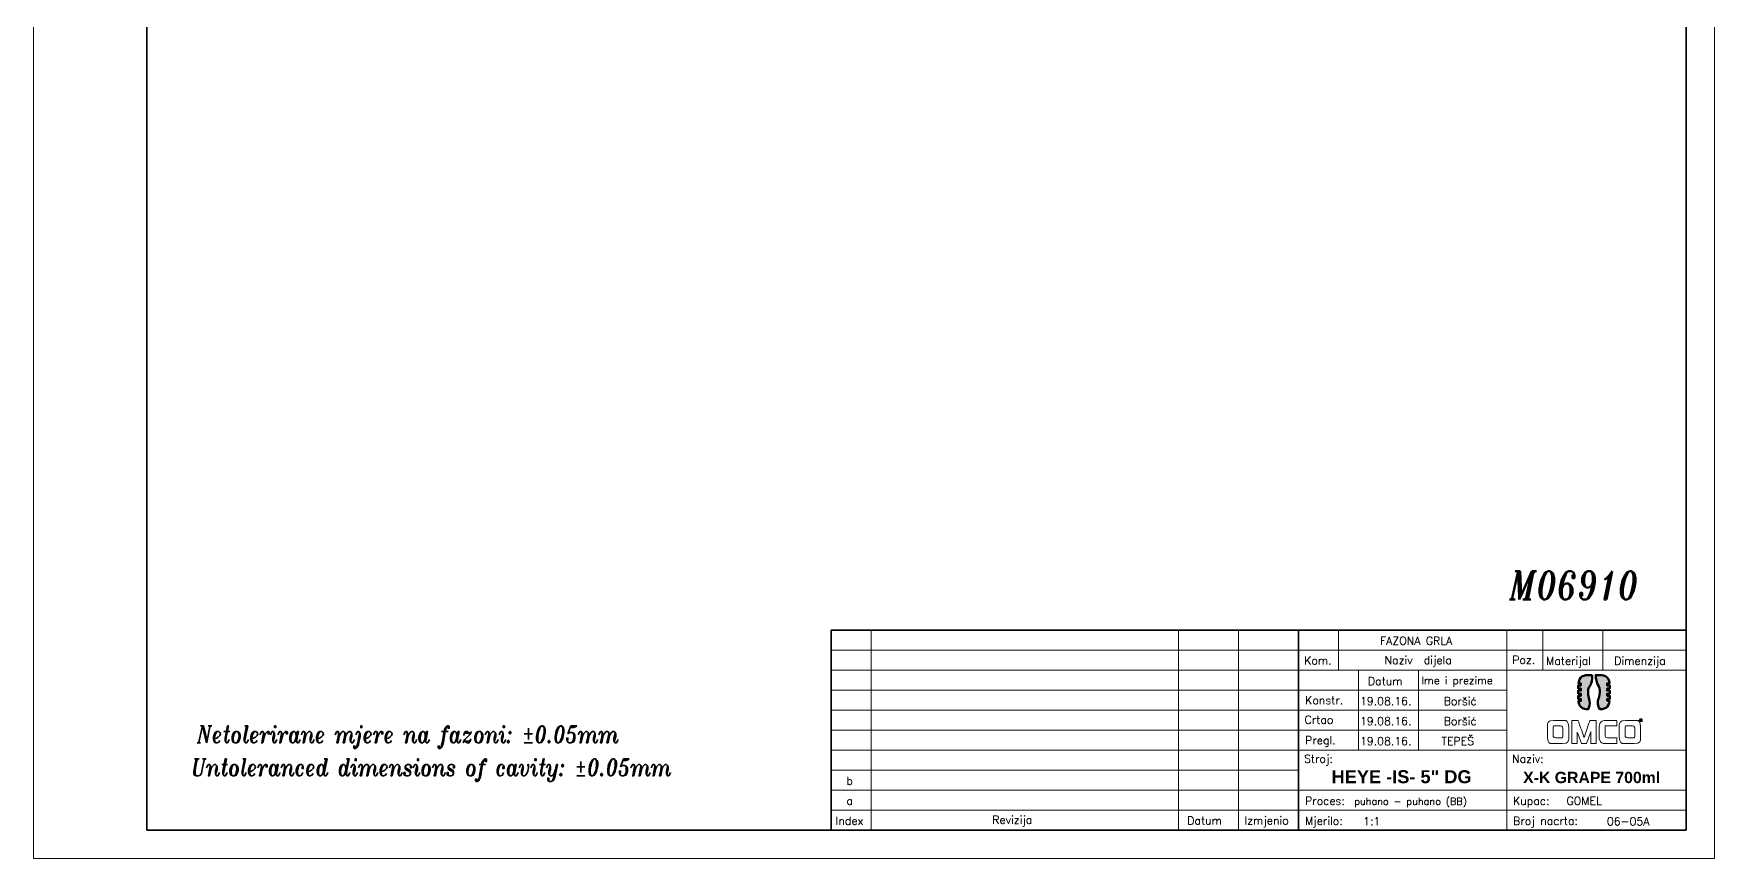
# Model space of a CAD drawing. Extents: x 678 to 1070, y 7 to 427.
# Drawn here: x 677.7 to 974.7, y 6.8 to 152.6 of the extents above; entities that cross this region are included whole.
import ezdxf

# ---------------------------------------------------------------- set-up
doc = ezdxf.new("R2010")
doc.units = 0
doc.header["$LTSCALE"] = 0.2
doc.layers.get('0').update_dxf_attribs({"linetype": 'CONTINUOUS', "lineweight": 15})
for name, color, linetype, lineweight in [('3', 3, 'CONTINUOUS', 35), ('4', 5, 'CONTINUOUS', 50), ('ENGLISH', 252, 'CONTINUOUS', 18)]:
    doc.layers.add(name, color=color, linetype=linetype, lineweight=lineweight)
doc.styles.add('ITALICT', font='ITALICT.shx', dxfattribs={"width": 0.8, "height": 2.5})
doc.styles.add('ROMANS', font='romans.shx')

msp = doc.modelspace()

# ---------------------------------------------------------------- hatches: boundary and pattern name
at = {"layer": '4'}
h = msp.add_hatch(color=142, dxfattribs=at)
edge = h.paths.add_edge_path()
edge.add_spline(control_points=[(950.6896, 34.5883), (950.6896, 34.5883), (950.6896, 34.5883), (950.6896, 34.5883), (950.6896, 34.5883), (950.8471, 33.1958), (952.0772, 33.1241), (952.259, 33.1241), (952.259, 33.1241), (952.259, 33.1241), (952.3954, 33.1242), (952.3954, 33.1242), (952.3954, 33.1242), (953.0414, 34.0529), (952.3907, 35.4066), (952.3907, 36.3744), (952.3907, 36.3744), (952.3907, 37.1343), (953.0599, 37.3377), (953.1332, 39.1614), (953.1332, 39.1614), (952.3612, 39.1614), (952.3612, 39.1614), (952.3612, 39.1614), (951.0581, 39.1614), (950.761, 38.1562), (950.6931, 37.6972)], knot_values=[0.8095238, 0.8095238, 0.8095238, 0.8095238, 0.80952381, 0.80952381, 0.80952381, 0.80952381, 0.85714286, 0.85714286, 0.85714286, 0.85714286, 0.9047619, 0.9047619, 0.9047619, 0.90476191, 0.95238095, 0.95238095, 0.95238095, 0.95238095, 1, 1, 1, 1.04761905, 1.04761905, 1.04761905, 1.04761905, 1.0952381, 1.0952381, 1.0952381, 1.0952381], degree=3, periodic=0)
edge.add_spline(control_points=[(950.6931, 37.6972), (950.6931, 37.6972), (951.135, 37.6972), (951.135, 37.6972)], knot_values=[0.0952381, 0.0952381, 0.0952381, 0.0952381, 0.14285713, 0.14285713, 0.14285713, 0.14285713], degree=3, periodic=0)
edge.add_spline(control_points=[(951.135, 37.6972), (951.135, 37.6972), (951.135, 37.6972), (951.135, 37.6972), (951.135, 37.6972), (951.135, 37.6972), (951.135, 37.3275), (951.135, 37.3275)], knot_values=[0.14285713, 0.14285713, 0.14285713, 0.14285713, 0.14285714, 0.14285714, 0.14285714, 0.14285714, 0.19047619, 0.19047619, 0.19047619, 0.19047619], degree=3, periodic=0)
edge.add_spline(control_points=[(951.135, 37.3275), (951.135, 37.3275), (951.135, 37.3275), (951.135, 37.3275), (951.135, 37.3275), (951.135, 37.3275), (950.6728, 37.3275), (950.6728, 37.3275)], knot_values=[0.19047619, 0.19047619, 0.19047619, 0.19047619, 0.19047619, 0.19047619, 0.19047619, 0.19047619, 0.23809523, 0.23809523, 0.23809523, 0.23809523], degree=3, periodic=0)
edge.add_spline(control_points=[(950.6728, 37.3275), (950.6728, 37.3275), (950.6728, 37.3275), (950.6728, 37.3275), (950.6728, 37.3275), (950.6728, 37.3275), (950.6728, 36.7842), (950.6728, 36.7842)], knot_values=[0.23809523, 0.23809523, 0.23809523, 0.23809523, 0.23809524, 0.23809524, 0.23809524, 0.23809524, 0.28571428, 0.28571428, 0.28571428, 0.28571428], degree=3, periodic=0)
edge.add_spline(control_points=[(950.6728, 36.7842), (950.6728, 36.7842), (950.6728, 36.7842), (950.6728, 36.7842), (950.6728, 36.7842), (950.6728, 36.7842), (951.135, 36.7842), (951.135, 36.7842)], knot_values=[0.28571428, 0.28571428, 0.28571428, 0.28571428, 0.28571429, 0.28571429, 0.28571429, 0.28571429, 0.33333332, 0.33333332, 0.33333332, 0.33333332], degree=3, periodic=0)
edge.add_spline(control_points=[(951.135, 36.7842), (951.135, 36.7842), (951.135, 36.7842), (951.135, 36.7842), (951.135, 36.7842), (951.135, 36.7842), (951.135, 36.4144), (951.135, 36.4144)], knot_values=[0.33333332, 0.33333332, 0.33333332, 0.33333332, 0.33333333, 0.33333333, 0.33333333, 0.33333333, 0.38095238, 0.38095238, 0.38095238, 0.38095238], degree=3, periodic=0)
edge.add_spline(control_points=[(951.135, 36.4144), (951.135, 36.4144), (951.135, 36.4144), (951.135, 36.4144), (951.135, 36.4144), (951.135, 36.4144), (950.6728, 36.4144), (950.6728, 36.4144)], knot_values=[0.38095238, 0.38095238, 0.38095238, 0.38095238, 0.38095238, 0.38095238, 0.38095238, 0.38095238, 0.42857142, 0.42857142, 0.42857142, 0.42857142], degree=3, periodic=0)
edge.add_spline(control_points=[(950.6728, 36.4144), (950.6728, 36.4144), (950.6728, 36.4144), (950.6728, 36.4144), (950.6728, 36.4144), (950.6728, 36.4144), (950.6728, 35.8711), (950.6728, 35.8711)], knot_values=[0.42857142, 0.42857142, 0.42857142, 0.42857142, 0.42857143, 0.42857143, 0.42857143, 0.42857143, 0.47619047, 0.47619047, 0.47619047, 0.47619047], degree=3, periodic=0)
edge.add_spline(control_points=[(950.6728, 35.8711), (950.6728, 35.8711), (950.6728, 35.8711), (950.6728, 35.8711), (950.6728, 35.8711), (950.6728, 35.8711), (951.135, 35.8711), (951.135, 35.8711)], knot_values=[0.47619047, 0.47619047, 0.47619047, 0.47619047, 0.47619048, 0.47619048, 0.47619048, 0.47619048, 0.52380952, 0.52380952, 0.52380952, 0.52380952], degree=3, periodic=0)
edge.add_spline(control_points=[(951.135, 35.8711), (951.135, 35.8711), (951.135, 35.8711), (951.135, 35.8711), (951.135, 35.8711), (951.135, 35.8711), (951.135, 35.5014), (951.135, 35.5014)], knot_values=[0.52380952, 0.52380952, 0.52380952, 0.52380952, 0.52380952, 0.52380952, 0.52380952, 0.52380952, 0.57142856, 0.57142856, 0.57142856, 0.57142856], degree=3, periodic=0)
edge.add_spline(control_points=[(951.135, 35.5014), (951.135, 35.5014), (951.135, 35.5014), (951.135, 35.5014), (951.135, 35.5014), (951.135, 35.5014), (950.6728, 35.5014), (950.6728, 35.5014)], knot_values=[0.57142856, 0.57142856, 0.57142856, 0.57142856, 0.57142857, 0.57142857, 0.57142857, 0.57142857, 0.61904761, 0.61904761, 0.61904761, 0.61904761], degree=3, periodic=0)
edge.add_spline(control_points=[(950.6728, 35.5014), (950.6728, 35.5014), (950.6728, 35.5014), (950.6728, 35.5014), (950.6728, 35.5014), (950.6728, 35.5014), (950.6728, 34.958), (950.6728, 34.958)], knot_values=[0.61904761, 0.61904761, 0.61904761, 0.61904761, 0.61904762, 0.61904762, 0.61904762, 0.61904762, 0.66666666, 0.66666666, 0.66666666, 0.66666666], degree=3, periodic=0)
edge.add_spline(control_points=[(950.6728, 34.958), (950.6728, 34.958), (950.6728, 34.958), (950.6728, 34.958), (950.6728, 34.958), (950.6728, 34.958), (951.135, 34.958), (951.135, 34.958)], knot_values=[0.66666666, 0.66666666, 0.66666666, 0.66666666, 0.66666667, 0.66666667, 0.66666667, 0.66666667, 0.7142857, 0.7142857, 0.7142857, 0.7142857], degree=3, periodic=0)
edge.add_spline(control_points=[(951.135, 34.958), (951.135, 34.958), (951.135, 34.958), (951.135, 34.958), (951.135, 34.958), (951.135, 34.958), (951.135, 34.5883), (951.135, 34.5883)], knot_values=[0.7142857, 0.7142857, 0.7142857, 0.7142857, 0.71428571, 0.71428571, 0.71428571, 0.71428572, 0.76190476, 0.76190476, 0.76190476, 0.76190476], degree=3, periodic=0)
edge.add_spline(control_points=[(951.135, 34.5883), (951.135, 34.5883), (951.135, 34.5883), (951.135, 34.5883), (951.135, 34.5883), (951.135, 34.5883), (950.6896, 34.5883), (950.6896, 34.5883)], knot_values=[0.76190476, 0.76190476, 0.76190476, 0.76190476, 0.76190476, 0.76190476, 0.76190476, 0.76190476, 0.8095238, 0.8095238, 0.8095238, 0.8095238], degree=3, periodic=0)
h = msp.add_hatch(color=253, dxfattribs=at)
edge = h.paths.add_edge_path()
edge.add_spline(control_points=[(955.7571, 35.8711), (955.7571, 35.8711), (955.7571, 35.8711), (955.7571, 35.8711), (955.7571, 35.8711), (955.7571, 35.8711), (956.2192, 35.8711), (956.2192, 35.8711)], knot_values=[0.23809523, 0.23809523, 0.23809523, 0.23809523, 0.23809524, 0.23809524, 0.23809524, 0.23809524, 0.28571428, 0.28571428, 0.28571428, 0.28571428], degree=3, periodic=0)
edge.add_spline(control_points=[(956.2192, 35.8711), (956.2192, 35.8711), (956.2192, 35.8711), (956.2192, 35.8711), (956.2192, 35.8711), (956.2192, 35.8711), (956.2192, 36.4144), (956.2192, 36.4144)], knot_values=[0.28571428, 0.28571428, 0.28571428, 0.28571428, 0.28571429, 0.28571429, 0.28571429, 0.28571429, 0.33333333, 0.33333333, 0.33333333, 0.33333333], degree=3, periodic=0)
edge.add_spline(control_points=[(956.2192, 36.4144), (956.2192, 36.4144), (956.2192, 36.4144), (956.2192, 36.4144), (956.2192, 36.4144), (956.2192, 36.4144), (955.7571, 36.4144), (955.7571, 36.4144)], knot_values=[0.33333333, 0.33333333, 0.33333333, 0.33333333, 0.33333333, 0.33333333, 0.33333333, 0.33333333, 0.38095237, 0.38095237, 0.38095237, 0.38095237], degree=3, periodic=0)
edge.add_spline(control_points=[(955.7571, 36.4144), (955.7571, 36.4144), (955.7571, 36.4144), (955.7571, 36.4144), (955.7571, 36.4144), (955.7571, 36.4144), (955.7571, 36.7842), (955.7571, 36.7842)], knot_values=[0.38095237, 0.38095237, 0.38095237, 0.38095237, 0.38095238, 0.38095238, 0.38095238, 0.38095238, 0.42857143, 0.42857143, 0.42857143, 0.42857143], degree=3, periodic=0)
edge.add_spline(control_points=[(955.7571, 36.7842), (955.7571, 36.7842), (955.7571, 36.7842), (955.7571, 36.7842), (955.7571, 36.7842), (955.7571, 36.7842), (956.2192, 36.7842), (956.2192, 36.7842)], knot_values=[0.42857143, 0.42857143, 0.42857143, 0.42857143, 0.42857143, 0.42857143, 0.42857143, 0.42857143, 0.47619047, 0.47619047, 0.47619047, 0.47619047], degree=3, periodic=0)
edge.add_spline(control_points=[(956.2192, 36.7842), (956.2192, 36.7842), (956.2192, 36.7842), (956.2192, 36.7842), (956.2192, 36.7842), (956.2192, 36.7842), (956.2192, 37.3275), (956.2192, 37.3275)], knot_values=[0.47619047, 0.47619047, 0.47619047, 0.47619047, 0.47619048, 0.47619048, 0.47619048, 0.47619048, 0.52380952, 0.52380952, 0.52380952, 0.52380952], degree=3, periodic=0)
edge.add_spline(control_points=[(956.2192, 37.3275), (956.2192, 37.3275), (956.2192, 37.3275), (956.2192, 37.3275), (956.2192, 37.3275), (956.2192, 37.3275), (955.7571, 37.3275), (955.7571, 37.3275)], knot_values=[0.52380952, 0.52380952, 0.52380952, 0.52380952, 0.52380952, 0.52380952, 0.52380952, 0.52380952, 0.57142857, 0.57142857, 0.57142857, 0.57142857], degree=3, periodic=0)
edge.add_spline(control_points=[(955.7571, 37.3275), (955.7571, 37.3275), (955.7571, 37.3275), (955.7571, 37.3275), (955.7571, 37.3275), (955.7571, 37.3275), (955.7571, 37.6972), (955.7571, 37.6972)], knot_values=[0.57142857, 0.57142857, 0.57142857, 0.57142857, 0.57142857, 0.57142857, 0.57142857, 0.57142857, 0.61904762, 0.61904762, 0.61904762, 0.61904762], degree=3, periodic=0)
edge.add_spline(control_points=[(955.7571, 37.6972), (955.7571, 37.6972), (955.7571, 37.6972), (955.7571, 37.6972), (955.7571, 37.6972), (955.7571, 37.6972), (956.201, 37.6972), (956.201, 37.6972)], knot_values=[0.61904762, 0.61904762, 0.61904762, 0.61904762, 0.61904762, 0.61904762, 0.61904762, 0.61904762, 0.66666666, 0.66666666, 0.66666666, 0.66666666], degree=3, periodic=0)
edge.add_spline(control_points=[(956.201, 37.6972), (956.201, 37.6972), (956.201, 37.6972), (956.201, 37.6972), (956.201, 37.6972), (956.0385, 39.0805), (954.8145, 39.1614), (954.6331, 39.1614), (954.6331, 39.1614), (954.6331, 39.1614), (953.7586, 39.1614), (953.7586, 39.1614)], knot_values=[0.66666666, 0.66666666, 0.66666666, 0.66666666, 0.66666667, 0.66666667, 0.66666667, 0.66666667, 0.71428571, 0.71428571, 0.71428571, 0.71428572, 0.76190476, 0.76190476, 0.76190476, 0.76190476], degree=3, periodic=0)
edge.add_spline(control_points=[(953.7586, 39.1614), (953.7586, 39.1614), (953.7586, 39.1614), (953.7586, 39.1614), (953.7586, 39.1614), (953.832, 37.3377), (954.5015, 37.1343), (954.5015, 36.3744), (954.5015, 36.3744), (954.5015, 35.4066), (953.8507, 34.0529), (954.4967, 33.1241), (954.4967, 33.1241), (954.4967, 33.1241), (954.541, 33.1242), (954.541, 33.1242), (954.541, 33.1242), (955.8441, 33.1242), (956.1351, 34.1293), (956.2002, 34.5883)], knot_values=[0.76190476, 0.76190476, 0.76190476, 0.76190476, 0.76190476, 0.76190476, 0.76190476, 0.76190476, 0.80952381, 0.80952381, 0.80952381, 0.80952381, 0.85714286, 0.85714286, 0.85714286, 0.85714286, 0.9047619, 0.9047619, 0.9047619, 0.90476191, 0.95238095, 0.95238095, 0.95238095, 0.95238095], degree=3, periodic=0)
edge.add_spline(control_points=[(956.2002, 34.5883), (956.2002, 34.5883), (955.7571, 34.5883), (955.7571, 34.5883), (955.7571, 34.5883), (955.7571, 34.958), (955.7571, 34.958)], knot_values=[0.95238095, 0.95238095, 0.95238095, 0.95238095, 1, 1, 1, 1.04761904, 1.04761904, 1.04761904, 1.04761904], degree=3, periodic=0)
edge.add_spline(control_points=[(955.7571, 34.958), (955.7571, 34.958), (955.7571, 34.958), (955.7571, 34.958), (955.7571, 34.958), (955.7571, 34.958), (956.2192, 34.958), (956.2192, 34.958)], knot_values=[0.04761904, 0.04761904, 0.04761904, 0.04761904, 0.04761905, 0.04761905, 0.04761905, 0.04761905, 0.09523809, 0.09523809, 0.09523809, 0.09523809], degree=3, periodic=0)
edge.add_spline(control_points=[(956.2192, 34.958), (956.2192, 34.958), (956.2192, 34.958), (956.2192, 34.958), (956.2192, 34.958), (956.2192, 34.958), (956.2192, 35.5014), (956.2192, 35.5014)], knot_values=[0.09523809, 0.09523809, 0.09523809, 0.09523809, 0.0952381, 0.0952381, 0.0952381, 0.0952381, 0.14285714, 0.14285714, 0.14285714, 0.14285714], degree=3, periodic=0)
edge.add_spline(control_points=[(956.2192, 35.5014), (956.2192, 35.5014), (956.2192, 35.5014), (956.2192, 35.5014), (956.2192, 35.5014), (956.2192, 35.5014), (955.7571, 35.5014), (955.7571, 35.5014)], knot_values=[0.14285714, 0.14285714, 0.14285714, 0.14285714, 0.14285714, 0.14285714, 0.14285714, 0.14285714, 0.19047618, 0.19047618, 0.19047618, 0.19047618], degree=3, periodic=0)
edge.add_spline(control_points=[(955.7571, 35.5014), (955.7571, 35.5014), (955.7571, 35.5014), (955.7571, 35.5014), (955.7571, 35.5014), (955.7571, 35.5014), (955.7571, 35.8711), (955.7571, 35.8711)], knot_values=[0.19047618, 0.19047618, 0.19047618, 0.19047618, 0.19047619, 0.19047619, 0.19047619, 0.19047619, 0.23809523, 0.23809523, 0.23809523, 0.23809523], degree=3, periodic=0)

# ---------------------------------------------------------------- linework, layer by layer
at = {"linetype": 'ByBlock'}
for p, q in [((677.7194, 6.7578), (677.7194, 426.7578)), ((974.7194, 6.7578), (974.7194, 426.7578)), ((677.7194, 6.7578), (974.7194, 6.7578))]:
    msp.add_line(p, q, dxfattribs=at)
for p, q in [((825.7151, 47.1078), (825.7151, 11.7578)), ((880.0422, 47.1078), (880.0422, 11.7578)), ((890.6472, 47.1078), (890.6472, 11.7578)), ((908.3222, 47.1078), (908.3222, 40.0378)), ((938.0162, 47.1078), (938.0162, 11.7578)), ((944.3792, 47.1078), (944.3792, 40.0378)), ((954.9842, 47.1078), (954.9842, 40.0378)), ((818.6451, 43.5728), (969.7194, 43.5728)), ((969.7194, 40.0378), (818.6451, 40.0378)), ((911.8572, 40.0378), (911.8572, 25.8978)), ((922.4622, 40.0378), (922.4622, 25.8978)), ((818.6451, 36.5028), (938.0162, 36.5028)), ((818.6451, 32.9678), (938.0162, 32.9678)), ((818.6451, 29.4328), (938.0162, 29.4328)), ((818.6451, 25.8978), (969.7194, 25.8978)), ((901.2522, 22.3628), (818.6451, 22.3628)), ((818.6451, 18.8278), (969.7194, 18.8278)), ((818.6451, 15.2928), (969.7194, 15.2928))]:
    msp.add_line(p, q)
for points, knots in [([(947.8373, 27.0438), (947.8373, 27.0438), (946.2835, 27.0438), (946.2835, 27.0438), (946.2835, 27.0438), (946.1512, 27.0438), (945.2036, 27.0994), (945.2036, 28.2491), (945.2036, 28.2491), (945.2036, 28.2491), (945.2036, 30.0049), (945.2036, 30.0049), (945.2036, 30.0049), (945.2036, 30.0049), (945.2036, 31.1545), (946.3531, 31.1545), (946.3531, 31.1545), (946.3531, 31.1545), (947.8999, 31.1545), (947.8999, 31.1545), (947.8999, 31.1545), (948.0323, 31.1545), (948.9799, 31.0918), (948.9799, 29.9421), (948.9799, 29.9421), (948.9799, 29.9421), (948.9799, 28.1934), (948.9799, 28.1934), (948.9799, 28.1934), (948.9799, 28.1934), (948.9869, 27.0438), (947.8373, 27.0438)], [0, 0, 0, 0, 0.125, 0.125, 0.125, 0.1875, 0.25, 0.25, 0.25, 0.3125, 0.375, 0.375, 0.375, 0.4375, 0.5, 0.5, 0.5, 0.5625, 0.625, 0.625, 0.625, 0.6875, 0.75, 0.75, 0.75, 0.8125, 0.875, 0.875, 0.875, 0.9375, 1, 1, 1, 1]), ([(947.9348, 29.7053), (947.9348, 29.7053), (947.9348, 30.179), (947.5307, 30.179), (947.5307, 30.179), (947.5307, 30.179), (946.3811, 30.179), (946.3811, 30.179), (946.3811, 30.179), (946.3811, 30.179), (946.2487, 30.172), (946.2487, 30.0397), (946.2487, 30.0397), (946.2487, 30.0397), (946.2487, 28.5557), (946.2487, 28.5557), (946.2487, 28.5557), (946.2487, 28.5557), (946.2487, 28.0887), (946.6528, 28.0887), (946.6528, 28.0887), (946.6528, 28.0887), (947.8024, 28.0887), (947.8024, 28.0887), (947.8024, 28.0887), (947.8024, 28.0887), (947.9348, 28.0887), (947.9348, 28.2212), (947.9348, 28.2212), (947.9348, 28.2212), (947.9348, 29.7053), (947.9348, 29.7053)], [0, 0, 0, 0, 0.125, 0.125, 0.125, 0.1875, 0.25, 0.25, 0.25, 0.3125, 0.375, 0.375, 0.375, 0.4375, 0.5, 0.5, 0.5, 0.5625, 0.625, 0.625, 0.625, 0.6875, 0.75, 0.75, 0.75, 0.8125, 0.875, 0.875, 0.875, 0.9375, 1, 1, 1, 1]), ([(952.8955, 27.0438), (952.8955, 27.0438), (952.8955, 29.1967), (952.8955, 29.1967), (952.8955, 29.1967), (952.8955, 29.1967), (952.1431, 27.0438), (952.1431, 27.0438), (952.1431, 27.0438), (952.1431, 27.0438), (951.2373, 27.0438), (951.2373, 27.0438), (951.2373, 27.0438), (951.2373, 27.0438), (950.471, 29.0992), (950.471, 29.0992), (950.471, 29.0992), (950.471, 29.0992), (950.471, 27.0438), (950.471, 27.0438), (950.471, 27.0438), (950.471, 27.0438), (949.5024, 27.0438), (949.5024, 27.0438), (949.5024, 27.0438), (949.5024, 27.0438), (949.5024, 31.1545), (949.5024, 31.1545), (949.5024, 31.1545), (949.5024, 31.1545), (950.6241, 31.1545), (950.6241, 31.1545), (950.6241, 31.1545), (950.6241, 31.1545), (951.704, 28.1236), (951.704, 28.1236), (951.704, 28.1236), (951.704, 28.1236), (952.7353, 31.1545), (952.7353, 31.1545), (952.7353, 31.1545), (952.7353, 31.1545), (953.8363, 31.1545), (953.8363, 31.1545), (953.8363, 31.1545), (953.8363, 31.1545), (953.8363, 27.0438), (953.8363, 27.0438), (953.8363, 27.0438), (953.8363, 27.0438), (952.8955, 27.0438), (952.8955, 27.0438)], [0, 0, 0, 0, 0.07692308, 0.07692308, 0.07692308, 0.11538462, 0.15384615, 0.15384615, 0.15384615, 0.19230769, 0.23076923, 0.23076923, 0.23076923, 0.26923077, 0.30769231, 0.30769231, 0.30769231, 0.34615385, 0.38461538, 0.38461538, 0.38461538, 0.42307692, 0.46153846, 0.46153846, 0.46153846, 0.5, 0.53846154, 0.53846154, 0.53846154, 0.57692308, 0.61538462, 0.61538462, 0.61538462, 0.65384615, 0.69230769, 0.69230769, 0.69230769, 0.73076923, 0.76923077, 0.76923077, 0.76923077, 0.80769231, 0.84615385, 0.84615385, 0.84615385, 0.88461538, 0.92307692, 0.92307692, 0.92307692, 0.96153846, 1, 1, 1, 1]), ([(957.4594, 28.0887), (957.4594, 28.0887), (955.8079, 28.0887), (955.8079, 28.0887), (955.8079, 28.0887), (955.4037, 28.0887), (955.4037, 28.5557), (955.4037, 28.5557), (955.4037, 28.5557), (955.4037, 28.5557), (955.4037, 30.0397), (955.4037, 30.0397), (955.4037, 30.0397), (955.4037, 30.172), (955.5362, 30.179), (955.5362, 30.179), (955.5362, 30.179), (955.5362, 30.179), (957.4594, 30.179), (957.4594, 30.179), (957.4594, 30.179), (957.4594, 30.179), (957.4594, 31.1545), (957.4594, 31.1545), (957.4594, 31.1545), (957.4594, 31.1545), (955.5084, 31.1545), (955.5084, 31.1545), (955.5084, 31.1545), (954.3588, 31.1545), (954.3588, 30.0049), (954.3588, 30.0049), (954.3588, 30.0049), (954.3588, 30.0049), (954.3588, 28.2491), (954.3588, 28.2491), (954.3588, 28.2491), (954.3588, 27.0994), (955.3063, 27.0438), (955.4386, 27.0438), (955.4386, 27.0438), (955.4386, 27.0438), (957.4594, 27.0438), (957.4594, 27.0438), (957.4594, 27.0438), (957.4594, 27.0438), (957.4594, 28.0887), (957.4594, 28.0887)], [0, 0, 0, 0, 0.08333333, 0.08333333, 0.08333333, 0.125, 0.16666667, 0.16666667, 0.16666667, 0.20833333, 0.25, 0.25, 0.25, 0.29166667, 0.33333333, 0.33333333, 0.33333333, 0.375, 0.41666667, 0.41666667, 0.41666667, 0.45833333, 0.5, 0.5, 0.5, 0.54166667, 0.58333333, 0.58333333, 0.58333333, 0.625, 0.66666667, 0.66666667, 0.66666667, 0.70833333, 0.75, 0.75, 0.75, 0.79166667, 0.83333333, 0.83333333, 0.83333333, 0.875, 0.91666667, 0.91666667, 0.91666667, 0.95833333, 1, 1, 1, 1]), ([(960.5457, 27.0438), (960.5457, 27.0438), (958.992, 27.0438), (958.992, 27.0438), (958.992, 27.0438), (958.8597, 27.0438), (957.9122, 27.0994), (957.9122, 28.2491), (957.9122, 28.2491), (957.9122, 28.2491), (957.9123, 30.0049), (957.9123, 30.0049), (957.9123, 30.0049), (957.9123, 30.0049), (957.9122, 31.1545), (959.0617, 31.1545), (959.0617, 31.1545), (959.0617, 31.1545), (960.6085, 31.1545), (960.6085, 31.1545), (960.6085, 31.1545), (960.7409, 31.1545), (961.6884, 31.0918), (961.6884, 29.9421), (961.6884, 29.9421), (961.6884, 29.9421), (961.6884, 28.1934), (961.6884, 28.1934), (961.6884, 28.1934), (961.6884, 28.1934), (961.6953, 27.0438), (960.5457, 27.0438)], [0, 0, 0, 0, 0.125, 0.125, 0.125, 0.1875, 0.25, 0.25, 0.25, 0.3125, 0.375, 0.375, 0.375, 0.4375, 0.5, 0.5, 0.5, 0.5625, 0.625, 0.625, 0.625, 0.6875, 0.75, 0.75, 0.75, 0.8125, 0.875, 0.875, 0.875, 0.9375, 1, 1, 1, 1]), ([(960.6433, 29.7053), (960.6433, 29.7053), (960.6433, 30.179), (960.2391, 30.179), (960.2391, 30.179), (960.2391, 30.179), (959.0897, 30.179), (959.0897, 30.179), (959.0897, 30.179), (959.0897, 30.179), (958.9571, 30.172), (958.9571, 30.0397), (958.9571, 30.0397), (958.9571, 30.0397), (958.9571, 28.5557), (958.9571, 28.5557), (958.9571, 28.5557), (958.9571, 28.5557), (958.9571, 28.0887), (959.3613, 28.0887), (959.3613, 28.0887), (959.3613, 28.0887), (960.511, 28.0887), (960.511, 28.0887), (960.511, 28.0887), (960.511, 28.0887), (960.6433, 28.0887), (960.6433, 28.2212), (960.6433, 28.2212), (960.6433, 28.2212), (960.6433, 29.7053), (960.6433, 29.7053)], [0, 0, 0, 0, 0.125, 0.125, 0.125, 0.1875, 0.25, 0.25, 0.25, 0.3125, 0.375, 0.375, 0.375, 0.4375, 0.5, 0.5, 0.5, 0.5625, 0.625, 0.625, 0.625, 0.6875, 0.75, 0.75, 0.75, 0.8125, 0.875, 0.875, 0.875, 0.9375, 1, 1, 1, 1]), ([(961.7049, 30.8936), (961.5518, 30.8936), (961.4276, 31.018), (961.4276, 31.1709), (961.4276, 31.1709), (961.4276, 31.3239), (961.5518, 31.4482), (961.7049, 31.4482), (961.7049, 31.4482), (961.8579, 31.4482), (961.9822, 31.3239), (961.9822, 31.1709), (961.9822, 31.1709), (961.9822, 31.018), (961.8579, 30.8936), (961.7049, 30.8936)], [0, 0, 0, 0, 0.25, 0.25, 0.25, 0.375, 0.5, 0.5, 0.5, 0.625, 0.75, 0.75, 0.75, 0.875, 1, 1, 1, 1]), ([(961.7049, 31.3871), (961.5863, 31.3871), (961.4887, 31.2896), (961.4887, 31.1709), (961.4887, 31.1709), (961.4887, 31.0524), (961.5863, 30.9549), (961.7049, 30.9549), (961.7049, 30.9549), (961.8235, 30.9549), (961.9211, 31.0524), (961.9211, 31.1709), (961.9211, 31.1709), (961.9211, 31.2896), (961.8235, 31.3871), (961.7049, 31.3871)], [0, 0, 0, 0, 0.25, 0.25, 0.25, 0.375, 0.5, 0.5, 0.5, 0.625, 0.75, 0.75, 0.75, 0.875, 1, 1, 1, 1]), ([(961.7679, 31.1232), (961.7679, 31.1232), (961.8254, 31.0353), (961.8254, 31.0353), (961.8254, 31.0353), (961.8254, 31.0353), (961.7488, 31.0353), (961.7488, 31.0353), (961.7488, 31.0353), (961.7488, 31.0353), (961.7011, 31.1136), (961.7011, 31.1136), (961.7011, 31.1136), (961.7011, 31.1136), (961.6704, 31.1136), (961.6704, 31.1136), (961.6704, 31.1136), (961.6704, 31.1136), (961.6704, 31.0353), (961.6704, 31.0353), (961.6704, 31.0353), (961.6704, 31.0353), (961.6016, 31.0353), (961.6016, 31.0353), (961.6016, 31.0353), (961.6016, 31.0353), (961.6016, 31.3163), (961.6016, 31.3163), (961.6016, 31.3163), (961.6016, 31.3163), (961.724, 31.3163), (961.724, 31.3163), (961.724, 31.3163), (961.7469, 31.3163), (961.8311, 31.3163), (961.8311, 31.215), (961.8311, 31.215), (961.8311, 31.1615), (961.7987, 31.1348), (961.7679, 31.1232)], [0, 0, 0, 0, 0.1, 0.1, 0.1, 0.15, 0.2, 0.2, 0.2, 0.25, 0.3, 0.3, 0.3, 0.35, 0.4, 0.4, 0.4, 0.45, 0.5, 0.5, 0.5, 0.55, 0.6, 0.6, 0.6, 0.65, 0.7, 0.7, 0.7, 0.75, 0.8, 0.8, 0.8, 0.85, 0.9, 0.9, 0.9, 0.95, 1, 1, 1, 1]), ([(961.7068, 31.2571), (961.7068, 31.2571), (961.6704, 31.2571), (961.6704, 31.2571), (961.6704, 31.2571), (961.6704, 31.2571), (961.6704, 31.1692), (961.6704, 31.1692), (961.6704, 31.1692), (961.6704, 31.1692), (961.7068, 31.1692), (961.7068, 31.1692), (961.7068, 31.1692), (961.7431, 31.1692), (961.7583, 31.1825), (961.7583, 31.215), (961.7583, 31.215), (961.7584, 31.2475), (961.7431, 31.2571), (961.7068, 31.2571)], [0, 0, 0, 0, 0.2, 0.2, 0.2, 0.3, 0.4, 0.4, 0.4, 0.5, 0.6, 0.6, 0.6, 0.7, 0.8, 0.8, 0.8, 0.9, 1, 1, 1, 1])]:
    msp.add_open_spline(points, degree=3, knots=knots)
at = {"layer": '3', "linetype": 'ByBlock'}
for p, q in [((697.7194, 11.7578), (697.7194, 421.7578)), ((969.7194, 11.7578), (969.7194, 421.7578)), ((697.7194, 11.7578), (969.7194, 11.7578))]:
    msp.add_line(p, q, dxfattribs=at)
at = {"layer": '3'}
for p, q in [((818.6451, 47.1078), (818.6451, 11.7578)), ((818.6451, 47.1078), (969.7194, 47.1078)), ((901.2522, 47.1078), (901.2522, 11.7578)), ((969.7194, 47.1078), (969.7194, 11.7578)), ((818.6451, 11.7578), (969.7194, 11.7578)), ((818.6451, 11.7578), (969.7194, 11.7578))]:
    msp.add_line(p, q, dxfattribs=at)
at = {"layer": '4', "color": 142}
msp.add_open_spline([(953.1332, 39.1614), (953.1332, 39.1614), (952.3612, 39.1614), (952.3612, 39.1614), (952.3612, 39.1614), (951.0581, 39.1614), (950.761, 38.1562), (950.6931, 37.6972), (950.6931, 37.6972), (950.6931, 37.6972), (951.135, 37.6972), (951.135, 37.6972), (951.135, 37.6972), (951.135, 37.6972), (951.135, 37.3275), (951.135, 37.3275), (951.135, 37.3275), (951.135, 37.3275), (950.6728, 37.3275), (950.6728, 37.3275), (950.6728, 37.3275), (950.6728, 37.3275), (950.6728, 36.7842), (950.6728, 36.7842), (950.6728, 36.7842), (950.6728, 36.7842), (951.135, 36.7842), (951.135, 36.7842), (951.135, 36.7842), (951.135, 36.7842), (951.135, 36.4144), (951.135, 36.4144), (951.135, 36.4144), (951.135, 36.4144), (950.6728, 36.4144), (950.6728, 36.4144), (950.6728, 36.4144), (950.6728, 36.4144), (950.6728, 35.8711), (950.6728, 35.8711), (950.6728, 35.8711), (950.6728, 35.8711), (951.135, 35.8711), (951.135, 35.8711), (951.135, 35.8711), (951.135, 35.8711), (951.135, 35.5014), (951.135, 35.5014), (951.135, 35.5014), (951.135, 35.5014), (950.6728, 35.5014), (950.6728, 35.5014), (950.6728, 35.5014), (950.6728, 35.5014), (950.6728, 34.958), (950.6728, 34.958), (950.6728, 34.958), (950.6728, 34.958), (951.135, 34.958), (951.135, 34.958), (951.135, 34.958), (951.135, 34.958), (951.135, 34.5883), (951.135, 34.5883), (951.135, 34.5883), (951.135, 34.5883), (950.6896, 34.5883), (950.6896, 34.5883), (950.6896, 34.5883), (950.8471, 33.1958), (952.0772, 33.1241), (952.259, 33.1241), (952.259, 33.1241), (952.259, 33.1241), (952.3954, 33.1242), (952.3954, 33.1242), (952.3954, 33.1242), (953.0414, 34.0529), (952.3907, 35.4066), (952.3907, 36.3744), (952.3907, 36.3744), (952.3907, 37.1343), (953.0599, 37.3377), (953.1332, 39.1614)], degree=3, knots=[0, 0, 0, 0, 0.04761905, 0.04761905, 0.04761905, 0.07142857, 0.0952381, 0.0952381, 0.0952381, 0.11904762, 0.14285714, 0.14285714, 0.14285714, 0.16666667, 0.19047619, 0.19047619, 0.19047619, 0.21428571, 0.23809524, 0.23809524, 0.23809524, 0.26190476, 0.28571429, 0.28571429, 0.28571429, 0.30952381, 0.33333333, 0.33333333, 0.33333333, 0.35714286, 0.38095238, 0.38095238, 0.38095238, 0.4047619, 0.42857143, 0.42857143, 0.42857143, 0.45238095, 0.47619048, 0.47619048, 0.47619048, 0.5, 0.52380952, 0.52380952, 0.52380952, 0.54761905, 0.57142857, 0.57142857, 0.57142857, 0.5952381, 0.61904762, 0.61904762, 0.61904762, 0.64285714, 0.66666667, 0.66666667, 0.66666667, 0.69047619, 0.71428571, 0.71428571, 0.71428571, 0.73809524, 0.76190476, 0.76190476, 0.76190476, 0.78571429, 0.80952381, 0.80952381, 0.80952381, 0.83333333, 0.85714286, 0.85714286, 0.85714286, 0.88095238, 0.9047619, 0.9047619, 0.9047619, 0.92857143, 0.95238095, 0.95238095, 0.95238095, 0.97619048, 1, 1, 1, 1], dxfattribs=at)
at = {"layer": '4', "color": 253}
msp.add_open_spline([(955.7571, 34.5883), (955.7571, 34.5883), (955.7571, 34.958), (955.7571, 34.958), (955.7571, 34.958), (955.7571, 34.958), (956.2192, 34.958), (956.2192, 34.958), (956.2192, 34.958), (956.2192, 34.958), (956.2192, 35.5014), (956.2192, 35.5014), (956.2192, 35.5014), (956.2192, 35.5014), (955.7571, 35.5014), (955.7571, 35.5014), (955.7571, 35.5014), (955.7571, 35.5014), (955.7571, 35.8711), (955.7571, 35.8711), (955.7571, 35.8711), (955.7571, 35.8711), (956.2192, 35.8711), (956.2192, 35.8711), (956.2192, 35.8711), (956.2192, 35.8711), (956.2192, 36.4144), (956.2192, 36.4144), (956.2192, 36.4144), (956.2192, 36.4144), (955.7571, 36.4144), (955.7571, 36.4144), (955.7571, 36.4144), (955.7571, 36.4144), (955.7571, 36.7842), (955.7571, 36.7842), (955.7571, 36.7842), (955.7571, 36.7842), (956.2192, 36.7842), (956.2192, 36.7842), (956.2192, 36.7842), (956.2192, 36.7842), (956.2192, 37.3275), (956.2192, 37.3275), (956.2192, 37.3275), (956.2192, 37.3275), (955.7571, 37.3275), (955.7571, 37.3275), (955.7571, 37.3275), (955.7571, 37.3275), (955.7571, 37.6972), (955.7571, 37.6972), (955.7571, 37.6972), (955.7571, 37.6972), (956.201, 37.6972), (956.201, 37.6972), (956.201, 37.6972), (956.0385, 39.0805), (954.8145, 39.1614), (954.6331, 39.1614), (954.6331, 39.1614), (954.6331, 39.1614), (953.7586, 39.1614), (953.7586, 39.1614), (953.7586, 39.1614), (953.832, 37.3377), (954.5015, 37.1343), (954.5015, 36.3744), (954.5015, 36.3744), (954.5015, 35.4066), (953.8507, 34.0529), (954.4967, 33.1241), (954.4967, 33.1241), (954.4967, 33.1241), (954.541, 33.1242), (954.541, 33.1242), (954.541, 33.1242), (955.8441, 33.1242), (956.1351, 34.1293), (956.2002, 34.5883), (956.2002, 34.5883), (956.2002, 34.5883), (955.7571, 34.5883), (955.7571, 34.5883)], degree=3, knots=[0, 0, 0, 0, 0.04761905, 0.04761905, 0.04761905, 0.07142857, 0.0952381, 0.0952381, 0.0952381, 0.11904762, 0.14285714, 0.14285714, 0.14285714, 0.16666667, 0.19047619, 0.19047619, 0.19047619, 0.21428571, 0.23809524, 0.23809524, 0.23809524, 0.26190476, 0.28571429, 0.28571429, 0.28571429, 0.30952381, 0.33333333, 0.33333333, 0.33333333, 0.35714286, 0.38095238, 0.38095238, 0.38095238, 0.4047619, 0.42857143, 0.42857143, 0.42857143, 0.45238095, 0.47619048, 0.47619048, 0.47619048, 0.5, 0.52380952, 0.52380952, 0.52380952, 0.54761905, 0.57142857, 0.57142857, 0.57142857, 0.5952381, 0.61904762, 0.61904762, 0.61904762, 0.64285714, 0.66666667, 0.66666667, 0.66666667, 0.69047619, 0.71428571, 0.71428571, 0.71428571, 0.73809524, 0.76190476, 0.76190476, 0.76190476, 0.78571429, 0.80952381, 0.80952381, 0.80952381, 0.83333333, 0.85714286, 0.85714286, 0.85714286, 0.88095238, 0.9047619, 0.9047619, 0.9047619, 0.92857143, 0.95238095, 0.95238095, 0.95238095, 0.97619048, 1, 1, 1, 1], dxfattribs=at)

# ---------------------------------------------------------------- texts
at = {"style": 'ITALICT', "width": 0.8}
for s, height, p in [('M06910', 5, (938.499, 52.5095)), ('Netolerirane mjere na fazoni: %%P0.05mm', 3, (706.6166, 27.1786))]:
    msp.add_text(s, height=height, dxfattribs=at).set_placement(p)
at = {"style": 'ROMANS'}
for s, height, p in [('FAZONA GRLA', 1.414, (915.6278, 44.5203)), ('Kom.', 1.414, (902.2308, 41.031)), ('Naziv  dijela', 1.414, (916.4438, 41.1082)), ('Poz.', 1.414, (938.9911, 41.1339)), ('Materijal', 1.414, (944.9836, 40.9771)), ('Dimenzija', 1.414, (957.0306, 40.9803)), ('Datum', 1.414, (913.5006, 37.4012)), ('Ime i prezime', 1.3433, (922.9493, 37.5341)), ('Konstr.', 1.414, (902.402, 34.0176)), ('19.08.16.', 1.414, (912.0962, 33.8547)), ('Boršić', 1.414, (926.8904, 33.8547)), ('Crtao', 1.414, (902.3079, 30.5654)), ('19.08.16.', 1.414, (912.0962, 30.3197)), ('Boršić', 1.414, (926.8904, 30.3197)), ('Pregl.', 1.414, (902.402, 26.9251)), ('19.08.16.', 1.414, (912.0962, 26.7847)), ('TEPEŠ', 1.414, (926.4973, 26.8031)), ('Stroj:', 1.414, (902.2095, 23.6669)), ('Naziv:', 1.414, (938.9735, 23.6669)), ('b', 1.414, (821.3608, 19.7811)), ('a', 1.414, (821.3608, 16.2461)), ('Proces:', 1.414, (902.3807, 16.215)), ('puhano - puhano (BB)', 1.25, (911.081, 16.2338)), ('Kupac:', 1.414, (939.1447, 16.215)), ('GOMEL', 1.414, (948.5952, 16.2272)), ('Index', 1.414, (819.4341, 12.7111)), ('Revizija', 1.414, (847.1099, 12.8847)), ('Datum', 1.414, (881.5708, 12.7233)), ('Izmjenio', 1.414, (891.6899, 12.7642)), ('Mjerilo:', 1.414, (902.3807, 12.68)), ('1:1', 1.414, (912.6491, 12.6263)), ('Broj nacrta:', 1.414, (939.1538, 12.6779)), ('06-05A', 1.414, (955.7281, 12.5959))]:
    msp.add_text(s, height=height, dxfattribs=at).set_placement(p)
at = {"attachment_point": 1, "style": 'ROMANS'}
for s, insert, char_height, width in [('{\\fArial|b1|i0|c238|p34;HEYE -IS- 5" DG}', (907.0784, 22.3502), 2.3, 46.279007), ('{\\fArial|b1|i0|c238|p34;X-K GRAPE 700ml}', (940.921, 22.0635), 2, 34.724)]:
    msp.add_mtext(s, dxfattribs=dict(at, insert=insert, char_height=char_height, width=width))
at = {"layer": 'ENGLISH', "style": 'ITALICT', "width": 0.8}
msp.add_text('Untoleranced dimensions of cavity: %%P0.05mm', height=3, dxfattribs=at).set_placement((705.6198, 21.3439))

doc.saveas('drawing.dxf')
